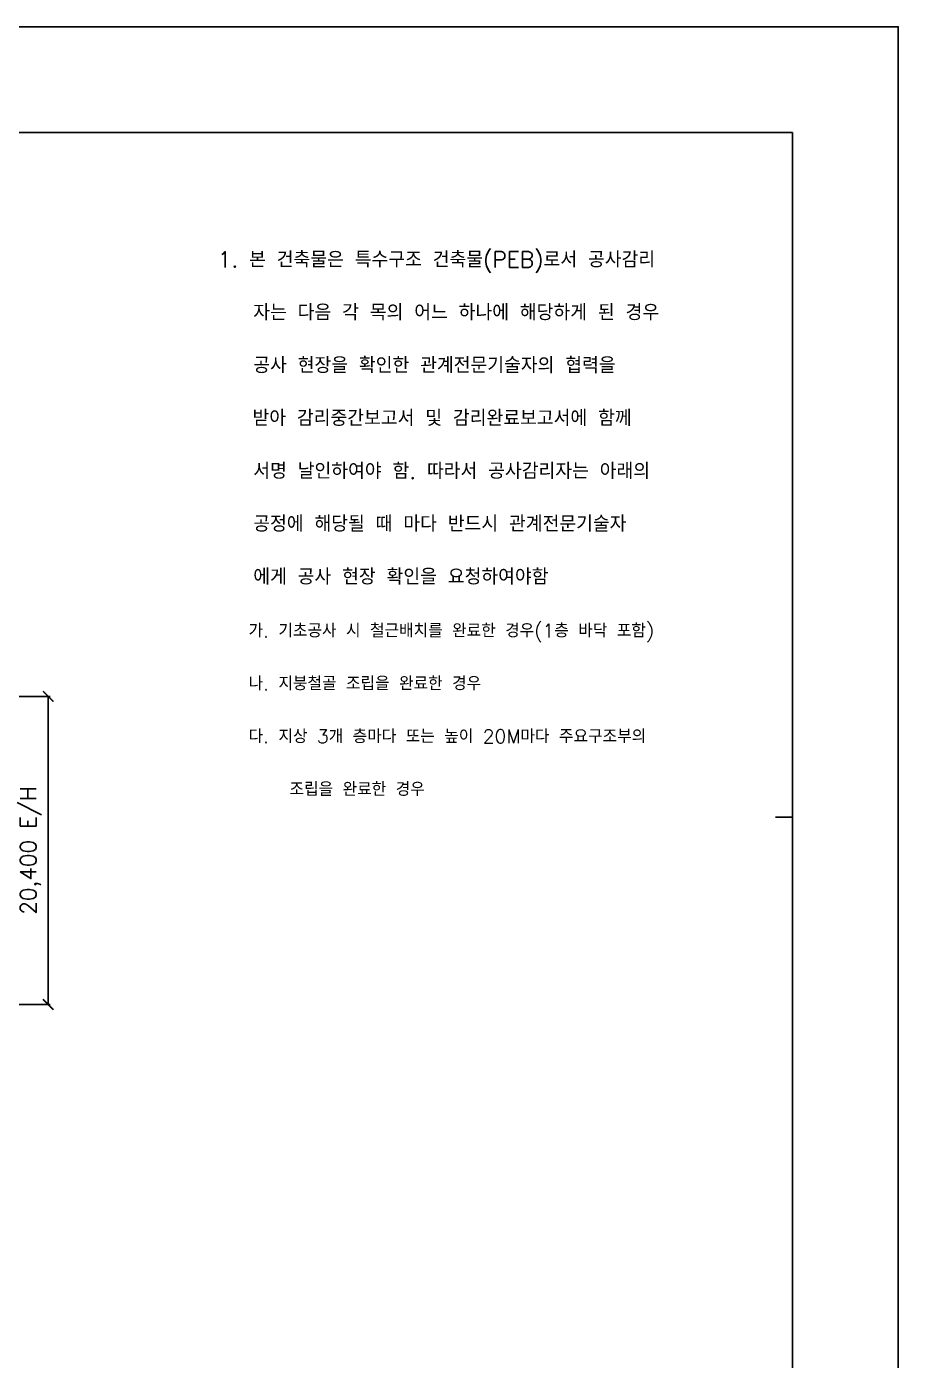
# Model space of a CAD drawing. Header units: metres. Extents: x -297536 to 1852864, y -630451 to -422551.
# Drawn here: x 1408762 to 1466464, y -510863 to -422551 of the extents above; entities that cross this region are included whole.
import ezdxf

# ---------------------------------------------------------------- set-up
doc = ezdxf.new("R2010")
doc.units = ezdxf.units.M
doc.header["$LTSCALE"] = 700
for name, color, linetype in [('DIM', 7, 'Continuous'), ('TEX', 3, 'Continuous'), ('된장공장-1$0$WID', 4, 'Continuous')]:
    doc.layers.add(name, color=color, linetype=linetype)
doc.styles.add('HGTXT', font='romans.shx', dxfattribs={"bigfont": 'WHGTXT.shx'})
doc.styles.add('WHGTXT', font='romans.shx', dxfattribs={"bigfont": 'WHGTXT.shx'})
doc.dimstyles.new('KJ', dxfattribs={"dimscale": 700, "dimtxt": 1.5, "dimasz": 1, "dimexe": 0.18, "dimexo": 2, "dimgap": 0.5, "dimtad": 1, "dimdec": 0, "dimzin": 0, "dimdsep": 46, "dimlunit": 6, "dimtxsty": 'HGTXT', "dimblk": 'ARCHTICK', "dimcen": 0.09, "dimclrt": 3, "dimadec": 0, "dimazin": 0, "dimtfac": 1, "dimtdec": 0, "dimtix": 1, "dimtmove": 0, "dimatfit": 0, "dimldrblk": 'OBLIQUE', "dimfxl": 1, "dimtolj": 1, "dimtzin": 0, "dimarcsym": 0})

# ---------------------------------------------------------------- blocks, each defined once
blk = doc.blocks.new('_ArchTick')
at = {"color": 0, "linetype": 'ByBlock', "const_width": 0.15}
blk.add_lwpolyline([(-0.5, -0.5), (0.5, 0.5)], dxfattribs=at)
blk = doc.blocks.new('*D696')
at = {"layer": 'Defpoints', "color": 0, "transparency": 16777216}
for p in [(1392690, -466900), (1410190, -466900), (1392690, -487300)]:
    blk.add_point(p, dxfattribs=at)
at = {"layer": 'DIM', "color": 0, "lineweight": -2, "transparency": 16777216}
for p, q in [((1394090, -466900), (1410316, -466900)), ((1410190, -487300), (1410190, -466900)), ((1394090, -487300), (1410316, -487300))]:
    blk.add_line(p, q, dxfattribs=at)
at = {"layer": 'DIM', "color": 0, "lineweight": -2, "transparency": 16777216, "xscale": 700, "yscale": 700, "zscale": 700}
for p, rotation in [((1410190, -466900), 90), ((1410190, -487300), 270)]:
    blk.add_blockref('_ArchTick', p, dxfattribs=dict(at, rotation=rotation))
at = {"layer": 'DIM', "color": 3, "transparency": 16777216, "insert": (1409040, -477100), "char_height": 1050, "attachment_point": 5, "rotation": 90, "style": 'HGTXT'}
blk.add_mtext('\\A1;20,400 E/H', dxfattribs=at)
blk = doc.blocks.new('_Oblique')
at = {"color": 0, "linetype": 'ByBlock', "lineweight": -2}
blk.add_line((-0.5, -0.5), (0.5, 0.5), dxfattribs=at)
blk = doc.blocks.new('Form01')
at = {"ltscale": 0.015}
blk.add_lwpolyline([(0, 0), (420, 0), (420, -297), (0, -297)], close=True, dxfattribs=at)
at = {"layer": '된장공장-1$0$WID', "ltscale": 250}
for p, q in [((10, -10), (410, -10)), ((410, -287), (410, -10)), ((410, -74.77), (408.38, -74.77))]:
    blk.add_line(p, q, dxfattribs=at)

msp = doc.modelspace()

# ---------------------------------------------------------------- block references
at = {"xscale": 700, "yscale": 700, "zscale": 700}
msp.add_blockref('Form01', (1172464.2, -422550.9), dxfattribs=at)

# ---------------------------------------------------------------- texts
at = {"layer": 'TEX', "color": 3, "style": 'WHGTXT'}
for s, height, p in [('1. 본 건축물은 특수구조 건축물(PEB)로서 공사감리', 1050, (1421414.2, -438496.2)), ('   자는 다음 각 목의 어느 하나에 해당하게 된 경우', 1050, (1421414.2, -441996.2)), ('   공사 현장을 확인한 관계전문기술자의 협력을 ', 1050, (1421414.2, -445496.2)), ('   받아 감리중간보고서 및 감리완료보고서에 함께', 1050, (1421363.5, -448996.2)), ('   서명 날인하여야 함. 따라서 공사감리자는 아래의 ', 1050, (1421414.2, -452496.2)), ('   공정에 해당될 때 마다 반드시 관계전문기술자', 1050, (1421414.2, -455996.2)), ('   에게 공사 현장 확인을 요청하여야함', 1050, (1421414.2, -459496.2)), ('   가. 기초공사 시 철근배치를 완료한 경우(1층 바닥 포함)', 910, (1421414.2, -462996.2)), ('   나. 지붕철골 조립을 완료한 경우', 910, (1421414.2, -466496.2)), ('   다. 지상 3개 층마다 또는 높이 20M마다 주요구조부의 ', 910, (1421414.2, -469996.2)), ('       조립을 완료한 경우', 910, (1421414.2, -473496.2))]:
    msp.add_text(s, height=height, dxfattribs=at).set_placement(p)

# ---------------------------------------------------------------- dimensions: what is measured, and where the dimension line sits
at = {"layer": 'DIM'}
dim = msp.add_linear_dim(base=(1410190, -466900), p1=(1392690, -487300), p2=(1392690, -466900), angle=270, text='<> E/H', dimstyle='KJ', override={"dimscale": 700, "dimtxsty": 'HGTXT'}, dxfattribs=at)
dim.commit()
dim.dimension.update_dxf_attribs({"geometry": '*D696', "text_midpoint": (1409040, -477100)})

doc.saveas('drawing.dxf')
